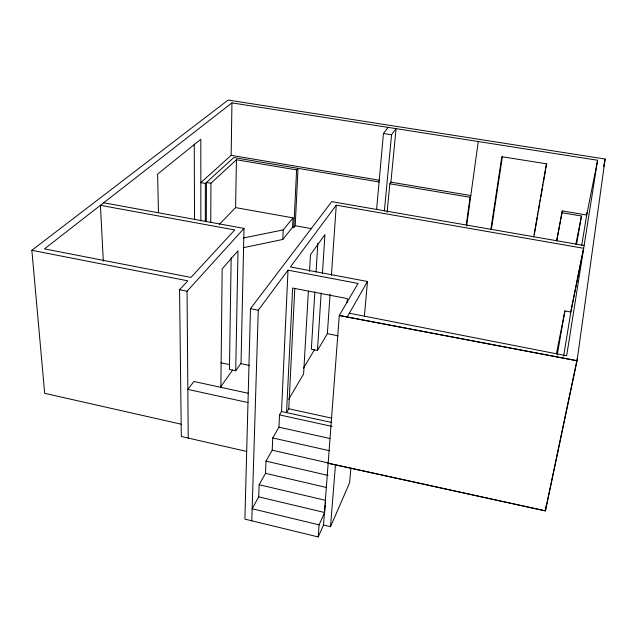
<?xml version="1.0" encoding="UTF-8"?>
<svg xmlns="http://www.w3.org/2000/svg" width="637" height="637" viewBox="0 0 637 637"><rect width="100%" height="100%" fill="white"/><g stroke="black" fill="none" stroke-linecap="round" stroke-linejoin="round"><path stroke-width="0.96" d="M205.289 221.684L205.361 183.424L233.779 157.546L379.119 181.991M206.324 221.628L206.42 182.461L210.943 183.249L236.423 159.76L296.595 169.904L298.012 168.351L295.218 225.713L293.832 227.449L292.614 227.226L282.82 239.44L243.326 247.713M210.751 222.432L210.943 183.249M220.864 387.893L222.154 268.902L237.999 250.827L235.706 370.75L229.431 369.42L231.175 257.491M205.361 183.424L200.838 182.636L231.159 155.348L231.94 102.891L597.602 160.253L566.667 355.788L349.371 313.229M219.335 224.383L235.586 207.606L236.423 159.76M103.672 202.789L244.003 228.404L241.033 363.201L235.706 370.75M584.121 245.5L331.734 201.634L250.476 308.674L244.895 519.123L318.221 536.935L323.516 525.023L339.274 315.466L358.066 283.441L288.012 270.168L258.272 310.227L251.782 520.803M258.71 496.852L324.655 512.514L319.097 524.84L252.156 508.756L258.71 496.852L259.132 484.733L265.525 473.323L265.987 461.14L272.214 450.2L272.724 437.953L278.966 427.18L279.516 414.886L281.506 411.502L288.012 270.168M282.82 239.44L283.226 229.901L293.06 217.87L235.586 207.606M292.614 227.226L293.06 217.87M293.832 227.449L296.595 169.904M347.085 302.551L347.396 298.61L292.646 288.043L286.546 412.609L288.768 408.779L294.788 288.704M308.372 291.189L303.61 373.983L288.72 399.256M309.502 271.481L310.466 254.72L324.934 234.631L322.441 273.241M314.853 291.826L311.35 349.211L317.465 350.461L327.354 333.669L330.093 294.127M316.063 272.039L317.815 243.342M317.465 350.461L321.167 293.036M331.399 275.351L336.264 205.17L583.675 248.311L570.84 312.05L564.9 310.936L556.467 353.527M318.221 536.935L319.097 524.84M324.727 511.575L325.22 505.03M325.356 503.158L325.571 500.348L259.132 484.733M323.516 525.023L330.515 526.703L335.46 464.835M350.876 468.187L349.57 482.862L330.515 526.703M364.396 316.175L367.477 281.49L290.4 266.951L336.264 205.17M376.578 209.581L383.45 133.491L388.084 127.384M384.366 210.935L391.556 134.773L396.063 128.642L390.903 182.158L389.836 183.79L387.105 212.28M466.252 224.829L470.05 197.279L470.807 195.567L390.903 182.158M466.61 225.976L478.268 141.533M181.155 424.186L44.678 393.324L31.85 250.301L228.134 100.065L605.15 159.035L577.05 360.733L545.463 510.89L328.159 463.234L545.463 510.89L546.562 503.708M490.856 229.256L501.805 156.702L546.395 163.797L533.671 236.94M491.366 229.599L502.434 156.391M563.626 356.226L571.341 308.969L582.377 254.155M581.732 245.349L587.107 212.416M534.379 234.281L537.254 217.782M537.596 215.839L537.931 213.897M538.273 211.954L539.794 203.219M540.128 201.276L540.471 199.333M540.805 197.39L542.326 188.656M542.668 186.713L543.003 184.77M543.337 182.827L545.535 170.206M545.877 168.264L546.721 163.414M557.216 354.96L564.9 310.936M576.525 244.353L581.477 216.023L561.922 212.734L556.65 241.017L562.32 210.927L586.685 215.011L597.602 160.253M575.896 244.154L581.477 216.023M582.759 252.228L583.15 250.309M603.573 166.783L605.15 159.035M545.965 507.633L577.441 357.898M561.922 212.734L562.32 210.927M347.197 317.027L577.05 360.733L339.274 315.466L347.197 317.027L367.477 281.49M303.427 368.282L314.407 349.832M220.458 387.105L232.569 370.089M188.226 438.081L187.063 291.236L244.003 228.404M246.662 451.442L181.322 436.496L179.562 289.755L187.811 280.829L31.85 250.301M231.94 102.891L44.479 248.884L190.949 277.421L234.782 229.941L100.407 205.329L103.329 261.154M243.533 237.991L283.226 229.901M383.45 133.491L391.556 134.773M231.159 155.348L379.222 180.199M389.836 183.79L470.05 197.279M295.218 225.713L311.716 228.683M179.562 289.755L187.063 291.236M250.476 308.674L258.272 310.227M327.354 333.669L338.072 335.818M240.738 363.616L249.417 365.447M220.84 362.764L229.543 364.603M248.526 393.332L193.863 381.491L187.843 389.406L248 402.552M288.768 408.779L331.805 418.159M281.506 411.502L331.75 422.498M279.516 414.886L331.925 426.392M278.966 427.18L329.95 438.503M272.724 437.953L329.512 450.717M272.214 450.2L328.453 462.98M265.987 461.14L328.047 475.401M265.525 473.323L326.16 487.409M158.462 212.686L157.602 174.092L200.822 139.288L200.854 220.872M194.253 144.145L194.54 219.47"/></g></svg>
